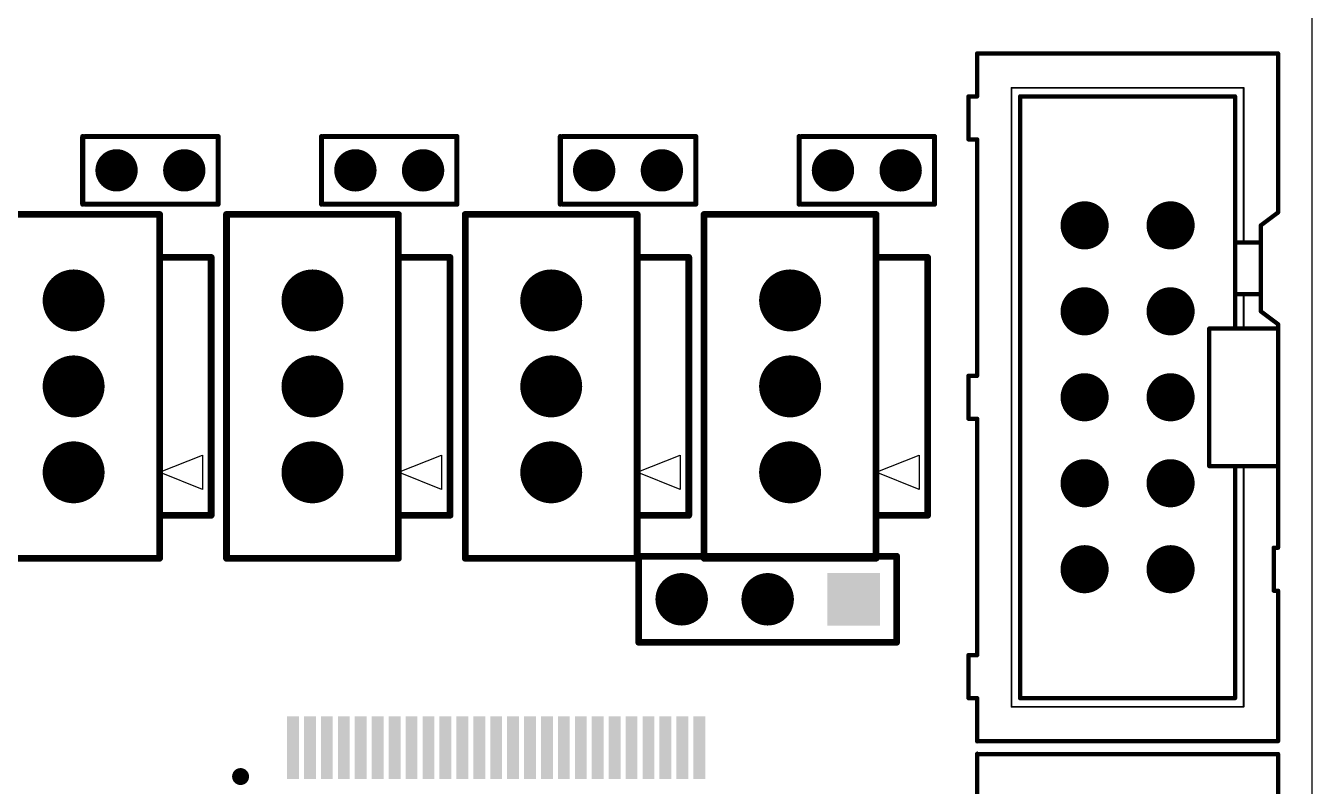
# Model space of a CAD drawing. Header units: millimetres. Extents: x 237 to 370, y 258 to 386.
# Drawn here: x 332.36 to 370.36, y 305.74 to 328.21 of the extents above; entities that cross this region are included whole.
import ezdxf

# ---------------------------------------------------------------- set-up
doc = ezdxf.new("R2010")
doc.units = ezdxf.units.MM
for name, color, linetype in [('KeepOutLayer', 6, 'Continuous'), ('TopOverlay', 2, 'Continuous'), ('TopPaste', 8, 'Continuous'), ('TopSolder', 216, 'Continuous')]:
    doc.layers.add(name, color=color, linetype=linetype)

msp = doc.modelspace()

# ---------------------------------------------------------------- linework, layer by layer
at = {"layer": 'KeepOutLayer'}
msp.add_line((370.365, 277.261), (370.365, 361.261), dxfattribs=at)
at = {"layer": 'TopOverlay'}
for p, q in [((336.314, 315.016), (337.584, 315.524)), ((337.584, 315.524), (337.584, 314.508)), ((343.369, 315.016), (344.639, 315.524)), ((344.639, 315.524), (344.639, 314.508)), ((350.423, 315.016), (351.693, 315.524)), ((351.693, 315.524), (351.693, 314.508)), ((357.478, 315.016), (358.748, 315.524)), ((358.748, 315.524), (358.748, 314.508)), ((337.584, 314.508), (336.314, 315.016)), ((344.639, 314.508), (343.369, 315.016)), ((351.693, 314.508), (350.423, 315.016)), ((358.748, 314.508), (357.478, 315.016))]:
    msp.add_line(p, q, dxfattribs=at)
for points, const_width in [([(360.464, 326.123), (360.464, 327.393)], 0.127), ([(360.464, 327.393), (369.354, 327.393)], 0.127), ([(369.354, 322.694), (369.354, 327.393)], 0.127), ([(360.21, 324.853), (360.21, 326.123)], 0.127), ([(360.21, 326.123), (360.464, 326.123)], 0.127), ([(361.48, 308.089), (361.48, 326.377)], 0.0508), ([(361.48, 326.377), (368.338, 326.377)], 0.0508), ([(361.734, 326.123), (368.084, 326.123)], 0.127), ([(361.734, 308.343), (361.734, 326.123)], 0.127), ([(368.084, 321.805), (368.084, 326.123)], 0.127), ([(368.338, 321.805), (368.338, 326.377)], 0.0508), ([(334.042, 322.939), (334.042, 324.939)], 0.15), ([(334.119, 324.939), (338.04, 324.939)], 0.15), ([(338.042, 322.939), (338.042, 324.939)], 0.15), ([(341.097, 322.939), (341.097, 324.939)], 0.15), ([(341.173, 324.939), (345.094, 324.939)], 0.15), ([(345.097, 322.939), (345.097, 324.939)], 0.15), ([(348.152, 322.939), (348.152, 324.939)], 0.15), ([(348.228, 324.939), (352.149, 324.939)], 0.15), ([(352.152, 322.939), (352.152, 324.939)], 0.15), ([(355.206, 322.939), (355.206, 324.939)], 0.15), ([(355.282, 324.939), (359.203, 324.939)], 0.15), ([(359.206, 322.939), (359.206, 324.939)], 0.15), ([(360.21, 324.853), (360.464, 324.853)], 0.127), ([(360.464, 317.868), (360.464, 324.853)], 0.127), ([(331.234, 322.636), (336.314, 322.636)], 0.2), ([(334.119, 322.939), (338.04, 322.939)], 0.15), ([(336.314, 312.476), (336.314, 322.636)], 0.2), ([(338.289, 312.476), (338.289, 322.636)], 0.2), ([(338.289, 322.636), (343.369, 322.636)], 0.2), ([(341.173, 322.939), (345.094, 322.939)], 0.15), ([(343.369, 312.476), (343.369, 322.636)], 0.2), ([(345.343, 322.636), (350.423, 322.636)], 0.2), ([(345.343, 312.476), (345.343, 322.636)], 0.2), ([(348.228, 322.939), (352.149, 322.939)], 0.15), ([(350.423, 312.476), (350.423, 322.636)], 0.2), ([(352.398, 312.476), (352.398, 322.636)], 0.2), ([(352.398, 322.636), (357.478, 322.636)], 0.2), ([(355.282, 322.939), (359.203, 322.939)], 0.15), ([(357.478, 312.476), (357.478, 322.636)], 0.2), ([(368.846, 322.313), (369.354, 322.694)], 0.127), ([(368.846, 321.805), (368.846, 322.313)], 0.127), ([(368.084, 320.281), (368.084, 321.805)], 0.127), ([(368.084, 321.805), (368.338, 321.805)], 0.127), ([(368.338, 321.805), (368.846, 321.805)], 0.127), ([(368.846, 320.281), (368.846, 321.805)], 0.127), ([(336.314, 321.366), (337.838, 321.366)], 0.2), ([(337.838, 317.556), (337.838, 321.366)], 0.2), ([(343.369, 321.366), (344.893, 321.366)], 0.2), ([(344.893, 317.556), (344.893, 321.366)], 0.2), ([(350.423, 321.366), (351.947, 321.366)], 0.2), ([(351.947, 317.556), (351.947, 321.366)], 0.2), ([(357.478, 321.366), (359.002, 321.366)], 0.2), ([(359.002, 317.556), (359.002, 321.366)], 0.2), ([(368.084, 319.265), (368.084, 320.281)], 0.127), ([(368.084, 320.281), (368.338, 320.281)], 0.127), ([(368.338, 320.281), (368.846, 320.281)], 0.127), ([(368.338, 319.265), (368.338, 320.281)], 0.0508), ([(368.846, 319.773), (368.846, 320.281)], 0.127), ([(368.846, 319.773), (369.354, 319.392)], 0.127), ([(367.322, 319.265), (368.084, 319.265)], 0.127), ([(367.322, 315.201), (367.322, 319.265)], 0.127), ([(368.084, 319.265), (368.338, 319.265)], 0.127), ([(368.338, 319.265), (369.354, 319.265)], 0.127), ([(369.354, 319.265), (369.354, 319.392)], 0.127), ([(369.354, 315.201), (369.354, 319.265)], 0.127), ([(360.21, 317.868), (360.464, 317.868)], 0.127), ([(360.21, 316.598), (360.21, 317.868)], 0.127), ([(337.838, 313.746), (337.838, 317.556)], 0.2), ([(344.893, 313.746), (344.893, 317.556)], 0.2), ([(351.947, 313.746), (351.947, 317.556)], 0.2), ([(359.002, 313.746), (359.002, 317.556)], 0.2), ([(360.21, 316.598), (360.464, 316.598)], 0.127), ([(360.464, 309.613), (360.464, 316.598)], 0.127), ([(367.322, 315.201), (368.084, 315.201)], 0.127), ([(368.084, 315.201), (368.338, 315.201)], 0.127), ([(368.084, 308.343), (368.084, 315.201)], 0.127), ([(368.338, 315.201), (369.354, 315.201)], 0.127), ([(368.338, 308.089), (368.338, 315.201)], 0.0508), ([(369.354, 312.788), (369.354, 315.201)], 0.127), ([(336.314, 313.746), (337.838, 313.746)], 0.2), ([(343.369, 313.746), (344.893, 313.746)], 0.2), ([(350.423, 313.746), (351.947, 313.746)], 0.2), ([(357.478, 313.746), (359.002, 313.746)], 0.2), ([(369.227, 311.518), (369.227, 312.788)], 0.127), ([(369.227, 312.788), (369.354, 312.788)], 0.127), ([(331.234, 312.476), (336.314, 312.476)], 0.2), ([(338.289, 312.476), (343.369, 312.476)], 0.2), ([(345.343, 312.476), (350.423, 312.476)], 0.2), ([(350.467, 312.534), (358.087, 312.534)], 0.2), ([(350.467, 309.994), (350.467, 312.534)], 0.2), ([(352.398, 312.476), (357.478, 312.476)], 0.2), ([(358.087, 309.994), (358.087, 312.534)], 0.2), ([(369.227, 311.518), (369.354, 311.518)], 0.127), ([(369.354, 307.073), (369.354, 311.518)], 0.127), ([(350.467, 309.994), (358.087, 309.994)], 0.2), ([(360.21, 309.613), (360.464, 309.613)], 0.127), ([(360.21, 308.343), (360.21, 309.613)], 0.127), ([(360.21, 308.343), (360.464, 308.343)], 0.127), ([(360.464, 307.073), (360.464, 308.343)], 0.127), ([(361.734, 308.343), (368.084, 308.343)], 0.127), ([(361.48, 308.089), (368.338, 308.089)], 0.0508), ([(360.464, 307.073), (369.354, 307.073)], 0.127), ([(360.464, 306.692), (369.354, 306.692)], 0.127), ([(360.464, 305.422), (360.464, 306.692)], 0.127), ([(369.354, 301.993), (369.354, 306.692)], 0.127)]:
    msp.add_lwpolyline(points, dxfattribs=dict(at, const_width=const_width))
for points, const_width in [([(360.464, 327.361, 1), (360.464, 327.425, 1)], 0.0635), ([(360.464, 327.361, 1), (360.464, 327.425, 1)], 0.0635), ([(369.354, 327.361, 1), (369.354, 327.425, 1)], 0.0635), ([(369.354, 327.361, 1), (369.354, 327.425, 1)], 0.0635), ([(360.21, 326.091, 1), (360.21, 326.155, 1)], 0.0635), ([(360.21, 326.091, 1), (360.21, 326.155, 1)], 0.0635), ([(360.464, 326.091, 1), (360.464, 326.155, 1)], 0.0635), ([(360.464, 326.091, 1), (360.464, 326.155, 1)], 0.0635), ([(361.48, 326.365, 1), (361.48, 326.39, 1)], 0.0254), ([(361.48, 326.365, 1), (361.48, 326.39, 1)], 0.0254), ([(361.734, 326.091, 1), (361.734, 326.155, 1)], 0.0635), ([(361.734, 326.091, 1), (361.734, 326.155, 1)], 0.0635), ([(368.084, 326.091, 1), (368.084, 326.155, 1)], 0.0635), ([(368.084, 326.091, 1), (368.084, 326.155, 1)], 0.0635), ([(368.338, 326.365, 1), (368.338, 326.39, 1)], 0.0254), ([(368.338, 326.365, 1), (368.338, 326.39, 1)], 0.0254), ([(334.005, 324.939, 1), (334.08, 324.939, 1)], 0.075), ([(334.081, 324.939, 1), (334.156, 324.939, 1)], 0.075), ([(338.002, 324.939, 1), (338.077, 324.939, 1)], 0.075), ([(338.005, 324.939, 1), (338.08, 324.939, 1)], 0.075), ([(341.06, 324.939, 1), (341.135, 324.939, 1)], 0.075), ([(341.136, 324.939, 1), (341.211, 324.939, 1)], 0.075), ([(345.057, 324.939, 1), (345.132, 324.939, 1)], 0.075), ([(345.06, 324.939, 1), (345.135, 324.939, 1)], 0.075), ([(348.114, 324.939, 1), (348.189, 324.939, 1)], 0.075), ([(348.19, 324.939, 1), (348.265, 324.939, 1)], 0.075), ([(352.111, 324.939, 1), (352.186, 324.939, 1)], 0.075), ([(352.114, 324.939, 1), (352.189, 324.939, 1)], 0.075), ([(355.169, 324.939, 1), (355.244, 324.939, 1)], 0.075), ([(355.245, 324.939, 1), (355.32, 324.939, 1)], 0.075), ([(359.166, 324.939, 1), (359.241, 324.939, 1)], 0.075), ([(359.169, 324.939, 1), (359.244, 324.939, 1)], 0.075), ([(360.21, 324.821, 1), (360.21, 324.885, 1)], 0.0635), ([(360.21, 324.821, 1), (360.21, 324.885, 1)], 0.0635), ([(360.464, 324.821, 1), (360.464, 324.885, 1)], 0.0635), ([(360.464, 324.821, 1), (360.464, 324.885, 1)], 0.0635), ([(334.005, 322.939, 1), (334.08, 322.939, 1)], 0.075), ([(334.081, 322.939, 1), (334.156, 322.939, 1)], 0.075), ([(336.314, 322.686, 1), (336.314, 322.586, 1)], 0.1), ([(336.314, 322.686, 1), (336.314, 322.586, 1)], 0.1), ([(338.002, 322.939, 1), (338.077, 322.939, 1)], 0.075), ([(338.005, 322.939, 1), (338.08, 322.939, 1)], 0.075), ([(338.289, 322.686, 1), (338.289, 322.586, 1)], 0.1), ([(338.289, 322.686, 1), (338.289, 322.586, 1)], 0.1), ([(341.06, 322.939, 1), (341.135, 322.939, 1)], 0.075), ([(341.136, 322.939, 1), (341.211, 322.939, 1)], 0.075), ([(343.369, 322.686, 1), (343.369, 322.586, 1)], 0.1), ([(343.369, 322.686, 1), (343.369, 322.586, 1)], 0.1), ([(345.057, 322.939, 1), (345.132, 322.939, 1)], 0.075), ([(345.06, 322.939, 1), (345.135, 322.939, 1)], 0.075), ([(345.343, 322.686, 1), (345.343, 322.586, 1)], 0.1), ([(345.343, 322.686, 1), (345.343, 322.586, 1)], 0.1), ([(348.114, 322.939, 1), (348.189, 322.939, 1)], 0.075), ([(348.19, 322.939, 1), (348.265, 322.939, 1)], 0.075), ([(350.423, 322.686, 1), (350.423, 322.586, 1)], 0.1), ([(350.423, 322.686, 1), (350.423, 322.586, 1)], 0.1), ([(352.111, 322.939, 1), (352.186, 322.939, 1)], 0.075), ([(352.114, 322.939, 1), (352.189, 322.939, 1)], 0.075), ([(352.398, 322.686, 1), (352.398, 322.586, 1)], 0.1), ([(352.398, 322.686, 1), (352.398, 322.586, 1)], 0.1), ([(355.169, 322.939, 1), (355.244, 322.939, 1)], 0.075), ([(355.245, 322.939, 1), (355.32, 322.939, 1)], 0.075), ([(357.478, 322.686, 1), (357.478, 322.586, 1)], 0.1), ([(357.478, 322.686, 1), (357.478, 322.586, 1)], 0.1), ([(359.166, 322.939, 1), (359.241, 322.939, 1)], 0.075), ([(359.169, 322.939, 1), (359.244, 322.939, 1)], 0.075), ([(369.354, 322.662, 1), (369.354, 322.726, 1)], 0.0635), ([(369.354, 322.662, 1), (369.354, 322.726, 1)], 0.0635), ([(368.846, 322.281, 1), (368.846, 322.345, 1)], 0.0635), ([(368.846, 322.281, 1), (368.846, 322.345, 1)], 0.0635), ([(368.084, 321.773, 1), (368.084, 321.837, 1)], 0.0635), ([(368.084, 321.773, 1), (368.084, 321.837, 1)], 0.0635), ([(368.084, 321.773, 1), (368.084, 321.837, 1)], 0.0635), ([(368.338, 321.773, 1), (368.338, 321.837, 1)], 0.0635), ([(368.338, 321.773, 1), (368.338, 321.837, 1)], 0.0635), ([(368.338, 321.793, 1), (368.338, 321.818, 1)], 0.0254), ([(368.846, 321.773, 1), (368.846, 321.837, 1)], 0.0635), ([(368.846, 321.773, 1), (368.846, 321.837, 1)], 0.0635), ([(368.846, 321.773, 1), (368.846, 321.837, 1)], 0.0635), ([(336.314, 321.416, 1), (336.314, 321.316, 1)], 0.1), ([(337.838, 321.416, 1), (337.838, 321.316, 1)], 0.1), ([(337.838, 321.416, 1), (337.838, 321.316, 1)], 0.1), ([(343.369, 321.416, 1), (343.369, 321.316, 1)], 0.1), ([(344.893, 321.416, 1), (344.893, 321.316, 1)], 0.1), ([(344.893, 321.416, 1), (344.893, 321.316, 1)], 0.1), ([(350.423, 321.416, 1), (350.423, 321.316, 1)], 0.1), ([(351.947, 321.416, 1), (351.947, 321.316, 1)], 0.1), ([(351.947, 321.416, 1), (351.947, 321.316, 1)], 0.1), ([(357.478, 321.416, 1), (357.478, 321.316, 1)], 0.1), ([(359.002, 321.416, 1), (359.002, 321.316, 1)], 0.1), ([(359.002, 321.416, 1), (359.002, 321.316, 1)], 0.1), ([(368.084, 320.249, 1), (368.084, 320.313, 1)], 0.0635), ([(368.084, 320.249, 1), (368.084, 320.313, 1)], 0.0635), ([(368.084, 320.249, 1), (368.084, 320.313, 1)], 0.0635), ([(368.338, 320.249, 1), (368.338, 320.313, 1)], 0.0635), ([(368.338, 320.249, 1), (368.338, 320.313, 1)], 0.0635), ([(368.338, 320.269, 1), (368.338, 320.294, 1)], 0.0254), ([(368.846, 320.249, 1), (368.846, 320.313, 1)], 0.0635), ([(368.846, 320.249, 1), (368.846, 320.313, 1)], 0.0635), ([(368.846, 320.249, 1), (368.846, 320.313, 1)], 0.0635), ([(368.846, 319.741, 1), (368.846, 319.805, 1)], 0.0635), ([(368.846, 319.741, 1), (368.846, 319.805, 1)], 0.0635), ([(367.322, 319.233, 1), (367.322, 319.297, 1)], 0.0635), ([(367.322, 319.233, 1), (367.322, 319.297, 1)], 0.0635), ([(368.084, 319.233, 1), (368.084, 319.297, 1)], 0.0635), ([(368.084, 319.233, 1), (368.084, 319.297, 1)], 0.0635), ([(368.084, 319.233, 1), (368.084, 319.297, 1)], 0.0635), ([(368.338, 319.233, 1), (368.338, 319.297, 1)], 0.0635), ([(368.338, 319.233, 1), (368.338, 319.297, 1)], 0.0635), ([(368.338, 319.253, 1), (368.338, 319.278, 1)], 0.0254), ([(369.354, 319.36, 1), (369.354, 319.424, 1)], 0.0635), ([(369.354, 319.36, 1), (369.354, 319.424, 1)], 0.0635), ([(369.354, 319.233, 1), (369.354, 319.297, 1)], 0.0635), ([(369.354, 319.233, 1), (369.354, 319.297, 1)], 0.0635), ([(369.354, 319.233, 1), (369.354, 319.297, 1)], 0.0635), ([(360.21, 317.836, 1), (360.21, 317.9, 1)], 0.0635), ([(360.21, 317.836, 1), (360.21, 317.9, 1)], 0.0635), ([(360.464, 317.836, 1), (360.464, 317.9, 1)], 0.0635), ([(360.464, 317.836, 1), (360.464, 317.9, 1)], 0.0635), ([(337.838, 317.606, 1), (337.838, 317.506, 1)], 0.1), ([(337.838, 317.606, 1), (337.838, 317.506, 1)], 0.1), ([(344.893, 317.606, 1), (344.893, 317.506, 1)], 0.1), ([(344.893, 317.606, 1), (344.893, 317.506, 1)], 0.1), ([(351.947, 317.606, 1), (351.947, 317.506, 1)], 0.1), ([(351.947, 317.606, 1), (351.947, 317.506, 1)], 0.1), ([(359.002, 317.606, 1), (359.002, 317.506, 1)], 0.1), ([(359.002, 317.606, 1), (359.002, 317.506, 1)], 0.1), ([(360.21, 316.566, 1), (360.21, 316.63, 1)], 0.0635), ([(360.21, 316.566, 1), (360.21, 316.63, 1)], 0.0635), ([(360.464, 316.566, 1), (360.464, 316.63, 1)], 0.0635), ([(360.464, 316.566, 1), (360.464, 316.63, 1)], 0.0635), ([(367.322, 315.169, 1), (367.322, 315.233, 1)], 0.0635), ([(367.322, 315.169, 1), (367.322, 315.233, 1)], 0.0635), ([(368.084, 315.169, 1), (368.084, 315.233, 1)], 0.0635), ([(368.084, 315.169, 1), (368.084, 315.233, 1)], 0.0635), ([(368.084, 315.169, 1), (368.084, 315.233, 1)], 0.0635), ([(368.338, 315.169, 1), (368.338, 315.233, 1)], 0.0635), ([(368.338, 315.169, 1), (368.338, 315.233, 1)], 0.0635), ([(368.338, 315.189, 1), (368.338, 315.214, 1)], 0.0254), ([(369.354, 315.169, 1), (369.354, 315.233, 1)], 0.0635), ([(369.354, 315.169, 1), (369.354, 315.233, 1)], 0.0635), ([(369.354, 315.169, 1), (369.354, 315.233, 1)], 0.0635), ([(336.314, 313.796, 1), (336.314, 313.696, 1)], 0.1), ([(337.838, 313.796, 1), (337.838, 313.696, 1)], 0.1), ([(337.838, 313.796, 1), (337.838, 313.696, 1)], 0.1), ([(343.369, 313.796, 1), (343.369, 313.696, 1)], 0.1), ([(344.893, 313.796, 1), (344.893, 313.696, 1)], 0.1), ([(344.893, 313.796, 1), (344.893, 313.696, 1)], 0.1), ([(350.423, 313.796, 1), (350.423, 313.696, 1)], 0.1), ([(351.947, 313.796, 1), (351.947, 313.696, 1)], 0.1), ([(351.947, 313.796, 1), (351.947, 313.696, 1)], 0.1), ([(357.478, 313.796, 1), (357.478, 313.696, 1)], 0.1), ([(359.002, 313.796, 1), (359.002, 313.696, 1)], 0.1), ([(359.002, 313.796, 1), (359.002, 313.696, 1)], 0.1), ([(369.227, 312.756, 1), (369.227, 312.82, 1)], 0.0635), ([(369.227, 312.756, 1), (369.227, 312.82, 1)], 0.0635), ([(369.354, 312.756, 1), (369.354, 312.82, 1)], 0.0635), ([(369.354, 312.756, 1), (369.354, 312.82, 1)], 0.0635), ([(336.314, 312.526, 1), (336.314, 312.426, 1)], 0.1), ([(336.314, 312.526, 1), (336.314, 312.426, 1)], 0.1), ([(338.289, 312.526, 1), (338.289, 312.426, 1)], 0.1), ([(338.289, 312.526, 1), (338.289, 312.426, 1)], 0.1), ([(343.369, 312.526, 1), (343.369, 312.426, 1)], 0.1), ([(343.369, 312.526, 1), (343.369, 312.426, 1)], 0.1), ([(345.343, 312.526, 1), (345.343, 312.426, 1)], 0.1), ([(345.343, 312.526, 1), (345.343, 312.426, 1)], 0.1), ([(350.423, 312.526, 1), (350.423, 312.426, 1)], 0.1), ([(350.423, 312.526, 1), (350.423, 312.426, 1)], 0.1), ([(350.517, 312.534, 1), (350.417, 312.534, 1)], 0.1), ([(350.517, 312.534, 1), (350.417, 312.534, 1)], 0.1), ([(352.398, 312.526, 1), (352.398, 312.426, 1)], 0.1), ([(352.398, 312.526, 1), (352.398, 312.426, 1)], 0.1), ([(357.478, 312.526, 1), (357.478, 312.426, 1)], 0.1), ([(357.478, 312.526, 1), (357.478, 312.426, 1)], 0.1), ([(358.137, 312.534, 1), (358.037, 312.534, 1)], 0.1), ([(358.137, 312.534, 1), (358.037, 312.534, 1)], 0.1), ([(369.227, 311.486, 1), (369.227, 311.55, 1)], 0.0635), ([(369.227, 311.486, 1), (369.227, 311.55, 1)], 0.0635), ([(369.354, 311.486, 1), (369.354, 311.55, 1)], 0.0635), ([(369.354, 311.486, 1), (369.354, 311.55, 1)], 0.0635), ([(350.517, 309.994, 1), (350.417, 309.994, 1)], 0.1), ([(350.517, 309.994, 1), (350.417, 309.994, 1)], 0.1), ([(358.137, 309.994, 1), (358.037, 309.994, 1)], 0.1), ([(358.137, 309.994, 1), (358.037, 309.994, 1)], 0.1), ([(360.21, 309.581, 1), (360.21, 309.645, 1)], 0.0635), ([(360.21, 309.581, 1), (360.21, 309.645, 1)], 0.0635), ([(360.464, 309.581, 1), (360.464, 309.645, 1)], 0.0635), ([(360.464, 309.581, 1), (360.464, 309.645, 1)], 0.0635), ([(360.21, 308.311, 1), (360.21, 308.375, 1)], 0.0635), ([(360.21, 308.311, 1), (360.21, 308.375, 1)], 0.0635), ([(360.464, 308.311, 1), (360.464, 308.375, 1)], 0.0635), ([(360.464, 308.311, 1), (360.464, 308.375, 1)], 0.0635), ([(361.734, 308.311, 1), (361.734, 308.375, 1)], 0.0635), ([(361.734, 308.311, 1), (361.734, 308.375, 1)], 0.0635), ([(368.084, 308.311, 1), (368.084, 308.375, 1)], 0.0635), ([(368.084, 308.311, 1), (368.084, 308.375, 1)], 0.0635), ([(361.48, 308.077, 1), (361.48, 308.102, 1)], 0.0254), ([(361.48, 308.077, 1), (361.48, 308.102, 1)], 0.0254), ([(368.338, 308.077, 1), (368.338, 308.102, 1)], 0.0254), ([(368.338, 308.077, 1), (368.338, 308.102, 1)], 0.0254), ([(360.464, 307.041, 1), (360.464, 307.105, 1)], 0.0635), ([(360.464, 307.041, 1), (360.464, 307.105, 1)], 0.0635), ([(369.354, 307.041, 1), (369.354, 307.105, 1)], 0.0635), ([(369.354, 307.041, 1), (369.354, 307.105, 1)], 0.0635), ([(360.464, 306.661, 1), (360.464, 306.724, 1)], 0.0635), ([(360.464, 306.661, 1), (360.464, 306.724, 1)], 0.0635), ([(369.354, 306.661, 1), (369.354, 306.724, 1)], 0.0635), ([(369.354, 306.661, 1), (369.354, 306.724, 1)], 0.0635), ([(338.831, 306.026, 1), (338.581, 306.026, 1)], 0.25), ([(338.519, 306.026, 1), (338.644, 306.026, 1)], 0.125), ([(338.769, 306.026, 1), (338.894, 306.026, 1)], 0.125)]:
    msp.add_lwpolyline(points, format="xyb", close=True, dxfattribs=dict(at, const_width=const_width))
for centre, start, end in [((360.464, 314.439), 0, 180), ((360.464, 314.439), 180, 0), ((358.096, 312.071), 0, 180), ((358.096, 312.071), 0, 180), ((358.096, 312.071), 180, 0), ((358.096, 312.071), 180, 0), ((360.464, 307.073), 0, 180), ((360.464, 307.073), 180, 0), ((360.464, 306.692), 0, 180), ((360.464, 306.692), 180, 0)]:
    msp.add_arc(centre, 0.0508, start, end, dxfattribs=at)
at = {"layer": 'TopPaste'}
for points in [[(340.106, 305.976), (340.406, 305.976), (340.106, 307.776), (340.406, 307.776)], [(340.606, 305.976), (340.906, 305.976), (340.606, 307.776), (340.906, 307.776)], [(341.106, 305.976), (341.406, 305.976), (341.106, 307.776), (341.406, 307.776)], [(341.606, 305.976), (341.906, 305.976), (341.606, 307.776), (341.906, 307.776)], [(342.106, 305.976), (342.406, 305.976), (342.106, 307.776), (342.406, 307.776)], [(342.606, 305.976), (342.906, 305.976), (342.606, 307.776), (342.906, 307.776)], [(343.106, 305.976), (343.406, 305.976), (343.106, 307.776), (343.406, 307.776)], [(343.606, 305.976), (343.906, 305.976), (343.606, 307.776), (343.906, 307.776)], [(344.106, 305.976), (344.406, 305.976), (344.106, 307.776), (344.406, 307.776)], [(344.606, 305.976), (344.906, 305.976), (344.606, 307.776), (344.906, 307.776)], [(345.106, 305.976), (345.406, 305.976), (345.106, 307.776), (345.406, 307.776)], [(345.606, 305.976), (345.906, 305.976), (345.606, 307.776), (345.906, 307.776)], [(346.106, 305.976), (346.406, 305.976), (346.106, 307.776), (346.406, 307.776)], [(346.606, 305.976), (346.906, 305.976), (346.606, 307.776), (346.906, 307.776)], [(347.106, 305.976), (347.406, 305.976), (347.106, 307.776), (347.406, 307.776)], [(347.606, 305.976), (347.906, 305.976), (347.606, 307.776), (347.906, 307.776)], [(348.106, 305.976), (348.406, 305.976), (348.106, 307.776), (348.406, 307.776)], [(348.606, 305.976), (348.906, 305.976), (348.606, 307.776), (348.906, 307.776)], [(349.106, 305.976), (349.406, 305.976), (349.106, 307.776), (349.406, 307.776)], [(349.606, 305.976), (349.906, 305.976), (349.606, 307.776), (349.906, 307.776)], [(350.106, 305.976), (350.406, 305.976), (350.106, 307.776), (350.406, 307.776)], [(350.606, 305.976), (350.906, 305.976), (350.606, 307.776), (350.906, 307.776)], [(351.106, 305.976), (351.406, 305.976), (351.106, 307.776), (351.406, 307.776)], [(351.606, 305.976), (351.906, 305.976), (351.606, 307.776), (351.906, 307.776)], [(352.106, 305.976), (352.406, 305.976), (352.106, 307.776), (352.406, 307.776)]]:
    msp.add_solid(points, dxfattribs=at)
at = {"layer": 'TopSolder'}
for points, const_width in [([(334.73, 323.939, 1), (335.355, 323.939, 1)], 0.625), ([(336.73, 323.939, 1), (337.355, 323.939, 1)], 0.625), ([(341.784, 323.939, 1), (342.41, 323.939, 1)], 0.625), ([(343.784, 323.939, 1), (344.41, 323.939, 1)], 0.625), ([(348.839, 323.939, 1), (349.464, 323.939, 1)], 0.625), ([(350.839, 323.939, 1), (351.464, 323.939, 1)], 0.625), ([(355.893, 323.939, 1), (356.519, 323.939, 1)], 0.625), ([(357.893, 323.939, 1), (358.519, 323.939, 1)], 0.625), ([(363.639, 321.958, 1), (363.639, 322.669, 1)], 0.711), ([(366.179, 321.958, 1), (366.179, 322.669, 1)], 0.711), ([(333.774, 320.553, 1), (333.774, 319.638, 1)], 0.914), ([(340.829, 320.553, 1), (340.829, 319.638, 1)], 0.914), ([(347.883, 320.553, 1), (347.883, 319.638, 1)], 0.914), ([(354.938, 320.553, 1), (354.938, 319.638, 1)], 0.914), ([(363.639, 319.418, 1), (363.639, 320.129, 1)], 0.711), ([(366.179, 319.418, 1), (366.179, 320.129, 1)], 0.711), ([(333.774, 318.013, 1), (333.774, 317.098, 1)], 0.914), ([(340.829, 318.013, 1), (340.829, 317.098, 1)], 0.914), ([(347.883, 318.013, 1), (347.883, 317.098, 1)], 0.914), ([(354.938, 318.013, 1), (354.938, 317.098, 1)], 0.914), ([(363.639, 316.878, 1), (363.639, 317.589, 1)], 0.711), ([(366.179, 316.878, 1), (366.179, 317.589, 1)], 0.711), ([(333.774, 315.473, 1), (333.774, 314.558, 1)], 0.914), ([(340.829, 315.473, 1), (340.829, 314.558, 1)], 0.914), ([(347.883, 315.473, 1), (347.883, 314.558, 1)], 0.914), ([(354.938, 315.473, 1), (354.938, 314.558, 1)], 0.914), ([(363.639, 314.338, 1), (363.639, 315.049, 1)], 0.711), ([(366.179, 314.338, 1), (366.179, 315.049, 1)], 0.711), ([(363.639, 311.798, 1), (363.639, 312.509, 1)], 0.711), ([(366.179, 311.798, 1), (366.179, 312.509, 1)], 0.711), ([(352.124, 311.264, 1), (351.349, 311.264, 1)], 0.775), ([(354.664, 311.264, 1), (353.889, 311.264, 1)], 0.775)]:
    msp.add_lwpolyline(points, format="xyb", close=True, dxfattribs=dict(at, const_width=const_width))
for points in [[(357.592, 312.04), (356.041, 312.04), (357.592, 310.489), (356.041, 310.489)], [(340.081, 305.951), (340.432, 305.951), (340.081, 307.802), (340.432, 307.802)], [(340.581, 305.951), (340.931, 305.951), (340.581, 307.802), (340.931, 307.802)], [(341.081, 305.951), (341.431, 305.951), (341.081, 307.802), (341.431, 307.802)], [(341.581, 305.951), (341.931, 305.951), (341.581, 307.802), (341.931, 307.802)], [(342.081, 305.951), (342.431, 305.951), (342.081, 307.802), (342.431, 307.802)], [(342.581, 305.951), (342.932, 305.951), (342.581, 307.802), (342.932, 307.802)], [(343.081, 305.951), (343.431, 305.951), (343.081, 307.802), (343.431, 307.802)], [(343.581, 305.951), (343.932, 305.951), (343.581, 307.802), (343.932, 307.802)], [(344.081, 305.951), (344.431, 305.951), (344.081, 307.802), (344.431, 307.802)], [(344.581, 305.951), (344.932, 305.951), (344.581, 307.802), (344.932, 307.802)], [(345.081, 305.951), (345.431, 305.951), (345.081, 307.802), (345.431, 307.802)], [(345.581, 305.951), (345.932, 305.951), (345.581, 307.802), (345.932, 307.802)], [(346.081, 305.951), (346.431, 305.951), (346.081, 307.802), (346.431, 307.802)], [(346.581, 305.951), (346.932, 305.951), (346.581, 307.802), (346.932, 307.802)], [(347.081, 305.951), (347.431, 305.951), (347.081, 307.802), (347.431, 307.802)], [(347.581, 305.951), (347.932, 305.951), (347.581, 307.802), (347.932, 307.802)], [(348.081, 305.951), (348.431, 305.951), (348.081, 307.802), (348.431, 307.802)], [(348.581, 305.951), (348.932, 305.951), (348.581, 307.802), (348.932, 307.802)], [(349.081, 305.951), (349.431, 305.951), (349.081, 307.802), (349.431, 307.802)], [(349.581, 305.951), (349.932, 305.951), (349.581, 307.802), (349.932, 307.802)], [(350.081, 305.951), (350.431, 305.951), (350.081, 307.802), (350.431, 307.802)], [(350.581, 305.951), (350.932, 305.951), (350.581, 307.802), (350.932, 307.802)], [(351.081, 305.951), (351.431, 305.951), (351.081, 307.802), (351.431, 307.802)], [(351.581, 305.951), (351.932, 305.951), (351.581, 307.802), (351.932, 307.802)], [(352.081, 305.951), (352.431, 305.951), (352.081, 307.802), (352.431, 307.802)]]:
    msp.add_solid(points, dxfattribs=at)

doc.saveas('drawing.dxf')
